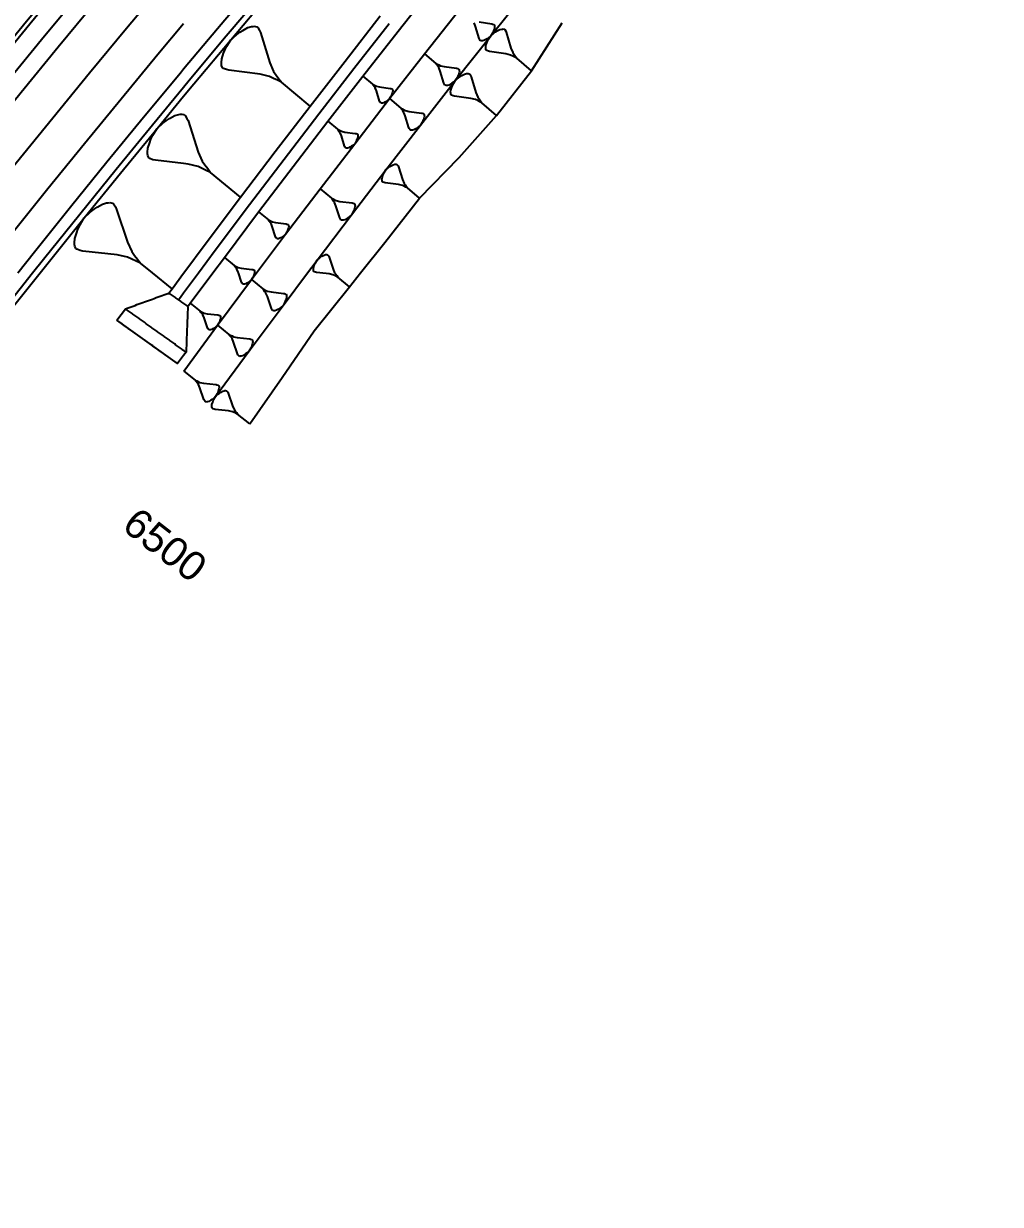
# Model space of a CAD drawing. Extents: x 386614 to 387594, y 803230 to 804419.
# Drawn here: x 387386.3 to 387470.1, y 804120 to 804221.4 of the extents above; entities that cross this region are included whole.
import ezdxf
from ezdxf.enums import TextEntityAlignment as Align

# ---------------------------------------------------------------- set-up
doc = ezdxf.new("R2010")
doc.units = 0
doc.layers.get('0').update_dxf_attribs({"linetype": 'CONTINUOUS'})
doc.styles.add('ARIAL', font='ARIAL.FON')

msp = doc.modelspace()

# ---------------------------------------------------------------- linework, layer by layer
at = {"color": 7}
for p, q in [((387425.0464, 804221.1469), (387424.9223, 804221.4448)), ((387425.3766, 804221.5293), (387426.4366, 804221.3767)), ((387426.4366, 804221.3767), (387426.5148, 804221.3569)), ((387426.5148, 804221.3569), (387426.6204, 804221.3134)), ((387426.6204, 804221.3134), (387426.6477, 804221.2898)), ((387426.6477, 804221.2898), (387426.6787, 804221.2154)), ((387404.0428, 804220.0068), (387404.5249, 804220.439)), ((387404.5249, 804220.439), (387404.8305, 804220.6608)), ((387404.8305, 804220.6608), (387405.0772, 804220.8124)), ((387405.0772, 804220.8124), (387405.5117, 804221.0455)), ((387405.5117, 804221.0455), (387405.8286, 804221.1383)), ((387405.8286, 804221.1383), (387405.9576, 804221.1496)), ((387405.9576, 804221.1496), (387406.0866, 804221.1609)), ((387406.0866, 804221.1609), (387406.2858, 804221.1133)), ((387406.2858, 804221.1133), (387406.3559, 804221.0545)), ((387406.3559, 804221.0545), (387406.5075, 804220.8078)), ((387406.5075, 804220.8078), (387406.589, 804220.6199)), ((387406.589, 804220.6199), (387407.4013, 804218.0262)), ((387425.3519, 804220.1204), (387425.0464, 804221.1469)), ((387426.3585, 804220.3477), (387426.1662, 804220.1801)), ((387426.177, 804220.0646), (387426.3585, 804220.3477)), ((387426.3585, 804220.3477), (387426.6121, 804220.5686)), ((387426.4963, 804220.5624), (387426.3585, 804220.3477)), ((387426.5633, 804220.6953), (387426.4963, 804220.5624)), ((387426.6067, 804220.8008), (387426.5633, 804220.6953)), ((387426.67, 804220.9845), (387426.6067, 804220.8008)), ((387426.6121, 804220.5686), (387426.7725, 804220.6815)), ((387426.6862, 804221.1136), (387426.67, 804220.9845)), ((387426.6787, 804221.2154), (387426.6824, 804221.1645)), ((387426.6824, 804221.1645), (387426.6862, 804221.1136)), ((387426.7725, 804220.6815), (387426.9017, 804220.7584)), ((387426.9017, 804220.7584), (387427.1291, 804220.8762)), ((387427.1291, 804220.8762), (387427.2944, 804220.9221)), ((387427.2944, 804220.9221), (387427.3615, 804220.927)), ((387427.3615, 804220.927), (387427.4285, 804220.9319)), ((387427.4285, 804220.9319), (387427.5316, 804220.9057)), ((387427.5316, 804220.9057), (387427.5676, 804220.8747)), ((387427.5676, 804220.8747), (387427.6445, 804220.7454)), ((387427.6445, 804220.7454), (387427.6854, 804220.6472)), ((387427.6854, 804220.6472), (387428.0881, 804219.2942)), ((387403.5358, 804219.1174), (387403.701, 804219.4568)), ((387403.701, 804219.4568), (387404.0428, 804220.0068)), ((387425.3829, 804220.046), (387425.3519, 804220.1204)), ((387425.4413, 804219.9479), (387425.3829, 804220.046)), ((387425.4686, 804219.9243), (387425.4413, 804219.9479)), ((387425.5468, 804219.9045), (387425.4686, 804219.9243)), ((387425.5977, 804219.9082), (387425.5468, 804219.9045)), ((387425.6486, 804219.9119), (387425.5977, 804219.9082)), ((387425.7739, 804219.9467), (387425.6486, 804219.9119)), ((387425.9465, 804220.0361), (387425.7739, 804219.9467)), ((387425.9267, 804219.3381), (387425.9479, 804219.5083)), ((387425.9316, 804219.271), (387425.9267, 804219.3381)), ((387425.9365, 804219.204), (387425.9316, 804219.271)), ((387426.0445, 804220.0944), (387425.9465, 804220.0361)), ((387425.9479, 804219.5083), (387426.0314, 804219.7504)), ((387426.0314, 804219.7504), (387426.0886, 804219.8895)), ((387426.1662, 804220.1801), (387426.0445, 804220.0944)), ((387426.0886, 804219.8895), (387426.177, 804220.0646)), ((387428.0881, 804219.2942), (387428.2517, 804218.9015)), ((387403.2392, 804218.0514), (387403.2755, 804218.3796)), ((387403.2755, 804218.3796), (387403.4294, 804218.848)), ((387403.4294, 804218.848), (387403.5358, 804219.1174)), ((387420.6802, 804218.7987), (387421.64, 804217.9779)), ((387425.9774, 804219.1058), (387425.9365, 804219.204)), ((387426.0134, 804219.0747), (387425.9774, 804219.1058)), ((387426.1525, 804219.0175), (387426.0134, 804219.0747)), ((387426.2556, 804218.9913), (387426.1525, 804219.0175)), ((387427.6529, 804218.7902), (387426.2556, 804218.9913)), ((387428.0652, 804218.6855), (387427.6529, 804218.7902)), ((387428.2403, 804218.5972), (387428.0652, 804218.6855)), ((387428.4154, 804218.5088), (387428.2403, 804218.5972)), ((387428.2517, 804218.9015), (387428.3646, 804218.7412)), ((387428.3646, 804218.7412), (387428.4776, 804218.5808)), ((387428.5905, 804218.4205), (387428.4154, 804218.5088)), ((387428.4776, 804218.5808), (387428.5905, 804218.4205)), ((387429.8504, 804217.3326), (387428.5905, 804218.4205)), ((387403.2505, 804217.9224), (387403.2392, 804218.0514)), ((387403.2619, 804217.7934), (387403.2505, 804217.9224)), ((387403.3433, 804217.6055), (387403.2619, 804217.7934)), ((387403.4135, 804217.5467), (387403.3433, 804217.6055)), ((387403.6828, 804217.4403), (387403.4135, 804217.5467)), ((387403.8819, 804217.3928), (387403.6828, 804217.4403)), ((387406.5774, 804217.044), (387403.8819, 804217.3928)), ((387407.4013, 804218.0262), (387407.7272, 804217.2748)), ((387407.7272, 804217.2748), (387407.9489, 804216.9693)), ((387421.64, 804217.9779), (387421.7732, 804217.9115)), ((387421.7263, 804217.8567), (387421.64, 804217.9779)), ((387421.8125, 804217.7355), (387421.7263, 804217.8567)), ((387421.7732, 804217.9115), (387421.9063, 804217.8452)), ((387421.8987, 804217.6142), (387421.8125, 804217.7355)), ((387422.0243, 804217.3169), (387421.8987, 804217.6142)), ((387421.9063, 804217.8452), (387422.0394, 804217.7788)), ((387422.3346, 804216.2919), (387422.0243, 804217.3169)), ((387422.0394, 804217.7788), (387422.3526, 804217.7009)), ((387422.3526, 804217.7009), (387423.4134, 804217.5533)), ((387423.4134, 804217.5533), (387423.4917, 804217.5339)), ((387423.4917, 804217.5339), (387423.5974, 804217.4909)), ((387423.5974, 804217.4909), (387423.6248, 804217.4675)), ((387423.6248, 804217.4675), (387423.6562, 804217.3931)), ((387423.6642, 804217.2914), (387423.6487, 804217.1622)), ((387423.6562, 804217.3931), (387423.6602, 804217.3423)), ((387423.6602, 804217.3423), (387423.6642, 804217.2914)), ((387407.3741, 804216.8539), (387406.5774, 804217.044)), ((387407.7135, 804216.6886), (387407.3741, 804216.8539)), ((387408.053, 804216.5234), (387407.7135, 804216.6886)), ((387407.9489, 804216.9693), (387408.1707, 804216.6637)), ((387408.3925, 804216.3582), (387408.053, 804216.5234)), ((387408.1707, 804216.6637), (387408.3925, 804216.3582)), ((387410.8479, 804214.2984), (387408.3925, 804216.3582)), ((387422.366, 804216.2176), (387422.3346, 804216.2919)), ((387422.4249, 804216.1198), (387422.366, 804216.2176)), ((387422.9296, 804216.2104), (387422.7575, 804216.1202)), ((387423.0274, 804216.2692), (387422.9296, 804216.2104)), ((387423.1486, 804216.3554), (387423.0274, 804216.2692)), ((387423.0717, 804216.0632), (387423.1595, 804216.2392)), ((387423.3402, 804216.5239), (387423.1486, 804216.3554)), ((387423.1595, 804216.2392), (387423.3402, 804216.5239)), ((387423.3402, 804216.5239), (387423.5934, 804216.7467)), ((387423.4769, 804216.7394), (387423.3402, 804216.5239)), ((387423.5433, 804216.8725), (387423.4769, 804216.7394)), ((387423.5862, 804216.9782), (387423.5433, 804216.8725)), ((387423.6487, 804217.1622), (387423.5862, 804216.9782)), ((387423.5934, 804216.7467), (387423.7537, 804216.8607)), ((387423.7537, 804216.8607), (387423.8829, 804216.9384)), ((387423.8829, 804216.9384), (387424.1104, 804217.0577)), ((387424.1104, 804217.0577), (387424.2759, 804217.1044)), ((387424.2759, 804217.1044), (387424.3431, 804217.1097)), ((387424.3431, 804217.1097), (387424.4104, 804217.1149)), ((387424.4104, 804217.1149), (387424.5139, 804217.0892)), ((387424.5139, 804217.0892), (387424.5501, 804217.0582)), ((387424.5501, 804217.0582), (387424.6279, 804216.9289)), ((387424.6279, 804216.9289), (387424.6694, 804216.8307)), ((387424.6694, 804216.8307), (387425.0796, 804215.4757)), ((387422.4523, 804216.0964), (387422.4249, 804216.1198)), ((387422.5306, 804216.0769), (387422.4523, 804216.0964)), ((387422.5814, 804216.0808), (387422.5306, 804216.0769)), ((387422.6323, 804216.0848), (387422.5814, 804216.0808)), ((387422.7575, 804216.1202), (387422.6323, 804216.0848)), ((387422.912, 804215.5095), (387422.9325, 804215.6802)), ((387422.9172, 804215.4423), (387422.912, 804215.5095)), ((387422.9225, 804215.375), (387422.9172, 804215.4423)), ((387422.964, 804215.2768), (387422.9225, 804215.375)), ((387422.9325, 804215.6802), (387423.015, 804215.9235)), ((387423.0002, 804215.2458), (387422.964, 804215.2768)), ((387423.14, 804215.189), (387423.0002, 804215.2458)), ((387423.015, 804215.9235), (387423.0717, 804216.0632)), ((387423.2434, 804215.1633), (387423.14, 804215.189)), ((387425.0796, 804215.4757), (387425.2456, 804215.0828)), ((387417.67, 804214.9487), (387418.6336, 804214.1325)), ((387424.6456, 804214.9683), (387423.2434, 804215.1633)), ((387425.0596, 804214.8653), (387424.6456, 804214.9683)), ((387425.2356, 804214.7775), (387425.0596, 804214.8653)), ((387425.4116, 804214.6898), (387425.2356, 804214.7775)), ((387425.2456, 804215.0828), (387425.3596, 804214.9225)), ((387425.3596, 804214.9225), (387425.4736, 804214.7623)), ((387425.5876, 804214.602), (387425.4116, 804214.6898)), ((387425.4736, 804214.7623), (387425.5876, 804214.602)), ((387426.8562, 804213.5171), (387425.5876, 804214.602)), ((387398.5368, 804213.0871), (387398.7932, 804213.2481)), ((387398.7932, 804213.2481), (387399.2453, 804213.4961)), ((387399.2453, 804213.4961), (387399.5757, 804213.5963)), ((387399.5757, 804213.5963), (387399.7104, 804213.6094)), ((387399.7104, 804213.6094), (387399.8452, 804213.6225)), ((387399.8452, 804213.6225), (387400, 804213.5871)), ((387400, 804213.5871), (387400.0539, 804213.5748)), ((387400.0539, 804213.5748), (387400.1279, 804213.514)), ((387400.1279, 804213.514), (387400.2889, 804213.2575)), ((387400.2889, 804213.2575), (387400.3759, 804213.0619)), ((387418.6336, 804214.1325), (387418.7671, 804214.0667)), ((387418.7205, 804214.0117), (387418.6336, 804214.1325)), ((387418.8073, 804213.8908), (387418.7205, 804214.0117)), ((387418.7671, 804214.0667), (387418.9005, 804214.001)), ((387418.8941, 804213.77), (387418.8073, 804213.8908)), ((387419.0211, 804213.4733), (387418.8941, 804213.77)), ((387418.9005, 804214.001), (387419.034, 804213.9352)), ((387419.3363, 804212.4498), (387419.0211, 804213.4733)), ((387419.034, 804213.9352), (387419.3476, 804213.8588)), ((387419.3476, 804213.8588), (387420.409, 804213.7163)), ((387420.409, 804213.7163), (387420.4874, 804213.6972)), ((387420.4874, 804213.6972), (387420.5933, 804213.6548)), ((387420.5846, 804213.1421), (387420.5422, 804213.0361)), ((387420.6461, 804213.3264), (387420.5846, 804213.1421)), ((387420.5933, 804213.6548), (387420.6209, 804213.6315)), ((387420.6209, 804213.6315), (387420.6526, 804213.5573)), ((387420.661, 804213.4556), (387420.6461, 804213.3264)), ((387420.6526, 804213.5573), (387420.6568, 804213.5065)), ((387420.6568, 804213.5065), (387420.661, 804213.4556)), ((387397.3678, 804211.817), (387397.7197, 804212.3954)), ((387397.7197, 804212.3954), (387398.2195, 804212.8522)), ((387398.2195, 804212.8522), (387398.5368, 804213.0871)), ((387400.3759, 804213.0619), (387401.2511, 804210.3579)), ((387419.368, 804212.3756), (387419.3363, 804212.4498)), ((387419.4273, 804212.2781), (387419.368, 804212.3756)), ((387419.4548, 804212.2548), (387419.4273, 804212.2781)), ((387419.5332, 804212.2357), (387419.4548, 804212.2548)), ((387419.5841, 804212.2399), (387419.5332, 804212.2357)), ((387419.6349, 804212.2441), (387419.5841, 804212.2399)), ((387419.76, 804212.2801), (387419.6349, 804212.2441)), ((387419.9316, 804212.3711), (387419.76, 804212.2801)), ((387420.0291, 804212.4304), (387419.9316, 804212.3711)), ((387420.15, 804212.5172), (387420.0291, 804212.4304)), ((387420.3407, 804212.6866), (387420.15, 804212.5172)), ((387420.4764, 804212.9027), (387420.3407, 804212.6866)), ((387420.5422, 804213.0361), (387420.4764, 804212.9027)), ((387396.9335, 804210.6863), (387397.0898, 804211.1777)), ((387397.0898, 804211.1777), (387397.1984, 804211.4604)), ((387397.1984, 804211.4604), (387397.3678, 804211.817)), ((387396.8989, 804210.3428), (387396.9335, 804210.6863)), ((387396.912, 804210.208), (387396.8989, 804210.3428)), ((387396.9251, 804210.0733), (387396.912, 804210.208)), ((387401.2511, 804210.3579), (387401.5993, 804209.5755)), ((387397.0122, 804209.8776), (387396.9251, 804210.0733)), ((387397.0861, 804209.8168), (387397.0122, 804209.8776)), ((387397.3688, 804209.7082), (387397.0861, 804209.8168)), ((387397.5775, 804209.6605), (387397.3688, 804209.7082)), ((387400, 804209.3705), (387397.5775, 804209.6605)), ((387400.3994, 804209.3227), (387400, 804209.3705)), ((387401.2343, 804209.1318), (387400.3994, 804209.3227)), ((387401.5909, 804208.9624), (387401.2343, 804209.1318)), ((387401.5993, 804209.5755), (387401.8343, 804209.2582)), ((387401.8343, 804209.2582), (387402.0692, 804208.9409)), ((387417.5643, 804209.0188), (387417.6937, 804209.1127)), ((387417.6937, 804209.1127), (387417.7982, 804209.1769)), ((387417.7982, 804209.1769), (387417.9822, 804209.2756)), ((387417.9822, 804209.2756), (387418.1164, 804209.3149)), ((387418.1164, 804209.3149), (387418.171, 804209.3197)), ((387418.171, 804209.3197), (387418.2256, 804209.3245)), ((387418.2256, 804209.3245), (387418.31, 804209.3044)), ((387418.31, 804209.3044), (387418.3397, 804209.2794)), ((387418.3397, 804209.2794), (387418.4039, 804209.175)), ((387418.4039, 804209.175), (387418.4384, 804209.0954)), ((387418.4384, 804209.0954), (387418.7823, 804207.9971)), ((387401.9475, 804208.793), (387401.5909, 804208.9624)), ((387402.3042, 804208.6236), (387401.9475, 804208.793)), ((387402.0692, 804208.9409), (387402.3042, 804208.6236)), ((387404.8922, 804206.4944), (387402.3042, 804208.6236)), ((387417.0199, 804208.0078), (387417.0353, 804208.1467)), ((387417.0353, 804208.1467), (387417.1004, 804208.3451)), ((387417.1004, 804208.3451), (387417.1455, 804208.4592)), ((387417.1455, 804208.4592), (387417.2155, 804208.6029)), ((387417.2155, 804208.6029), (387417.3602, 804208.8358)), ((387417.3602, 804208.8358), (387417.5643, 804209.0188)), ((387411.7064, 804207.2081), (387412.6779, 804206.4011)), ((387417.0247, 804207.9532), (387417.0199, 804208.0078)), ((387417.0295, 804207.8985), (387417.0247, 804207.9532)), ((387417.064, 804207.819), (387417.0295, 804207.8985)), ((387417.0937, 804207.7941), (387417.064, 804207.819)), ((387417.2077, 804207.749), (387417.0937, 804207.7941)), ((387417.2921, 804207.7289), (387417.2077, 804207.749)), ((387418.4335, 804207.5812), (387417.2921, 804207.7289)), ((387418.7708, 804207.5007), (387418.4335, 804207.5812)), ((387418.9146, 804207.4307), (387418.7708, 804207.5007)), ((387418.7823, 804207.9971), (387418.9203, 804207.6789)), ((387419.0583, 804207.3607), (387418.9146, 804207.4307)), ((387418.9203, 804207.6789), (387419.0142, 804207.5495)), ((387419.0142, 804207.5495), (387419.1081, 804207.4202)), ((387419.2021, 804207.2908), (387419.0583, 804207.3607)), ((387419.1081, 804207.4202), (387419.2021, 804207.2908)), ((387420.2418, 804206.4186), (387419.2021, 804207.2908)), ((387412.6779, 804206.4011), (387412.8119, 804206.3366)), ((387412.7658, 804206.2811), (387412.6779, 804206.4011)), ((387412.8538, 804206.1611), (387412.7658, 804206.2811)), ((387412.8119, 804206.3366), (387412.946, 804206.2721)), ((387412.9417, 804206.0411), (387412.8538, 804206.1611)), ((387412.946, 804206.2721), (387413.0801, 804206.2077)), ((387413.0801, 804206.2077), (387413.3943, 804206.1342)), ((387413.3943, 804206.1342), (387414.4571, 804206.0019)), ((387391.4693, 804204.7242), (387391.9864, 804205.2058)), ((387391.9864, 804205.2058), (387392.3152, 804205.4542)), ((387392.3152, 804205.4542), (387392.5812, 804205.6247)), ((387392.5812, 804205.6247), (387393.0505, 804205.8881)), ((387393.0505, 804205.8881), (387393.3943, 804205.9959)), ((387393.3943, 804205.9959), (387393.5349, 804206.0109)), ((387393.5349, 804206.0109), (387393.6754, 804206.0259)), ((387393.6754, 804206.0259), (387393.8937, 804205.9782)), ((387393.8937, 804205.9782), (387393.9715, 804205.9155)), ((387393.9715, 804205.9155), (387394.142, 804205.6494)), ((387394.142, 804205.6494), (387394.2348, 804205.4461)), ((387394.2348, 804205.4461), (387395.1751, 804202.6329)), ((387413.0715, 804205.7457), (387412.9417, 804206.0411)), ((387413.3965, 804204.7252), (387413.0715, 804205.7457)), ((387414.5323, 804205.1889), (387414.3986, 804204.9715)), ((387414.4571, 804206.0019), (387414.5357, 804205.9835)), ((387414.5968, 804205.323), (387414.5323, 804205.1889)), ((387414.5357, 804205.9835), (387414.642, 804205.9421)), ((387414.6382, 804205.4293), (387414.5968, 804205.323)), ((387414.6979, 804205.6142), (387414.6382, 804205.4293)), ((387414.642, 804205.9421), (387414.6698, 804205.919)), ((387414.6698, 804205.919), (387414.7022, 804205.8452)), ((387414.7116, 804205.7435), (387414.6979, 804205.6142)), ((387414.7022, 804205.8452), (387414.7069, 804205.7944)), ((387414.7069, 804205.7944), (387414.7116, 804205.7435)), ((387390.9346, 804203.7431), (387391.1078, 804204.117)), ((387391.1078, 804204.117), (387391.4693, 804204.7242)), ((387413.4289, 804204.6513), (387413.3965, 804204.7252)), ((387413.4892, 804204.5544), (387413.4289, 804204.6513)), ((387413.5169, 804204.5313), (387413.4892, 804204.5544)), ((387413.5955, 804204.513), (387413.5169, 804204.5313)), ((387413.6463, 804204.5176), (387413.5955, 804204.513)), ((387413.6971, 804204.5223), (387413.6463, 804204.5176)), ((387413.8218, 804204.5595), (387413.6971, 804204.5223)), ((387413.9926, 804204.6522), (387413.8218, 804204.5595)), ((387414.0895, 804204.7124), (387413.9926, 804204.6522)), ((387414.2095, 804204.8003), (387414.0895, 804204.7124)), ((387414.3986, 804204.9715), (387414.2095, 804204.8003)), ((387390.6659, 804202.9327), (387390.8241, 804203.4471)), ((387390.8241, 804203.4471), (387390.9346, 804203.7431)), ((387390.6331, 804202.5739), (387390.6659, 804202.9327)), ((387390.6482, 804202.4333), (387390.6331, 804202.5739)), ((387390.6632, 804202.2928), (387390.6482, 804202.4333)), ((387390.756, 804202.0895), (387390.6632, 804202.2928)), ((387390.8337, 804202.0268), (387390.756, 804202.0895)), ((387391.1298, 804201.9163), (387390.8337, 804202.0268)), ((387395.1751, 804202.6329), (387395.5463, 804201.8197)), ((387391.3481, 804201.8685), (387391.1298, 804201.9163)), ((387394.2966, 804201.544), (387391.3481, 804201.8685)), ((387395.1698, 804201.3531), (387394.2966, 804201.544)), ((387395.5436, 804201.1799), (387395.1698, 804201.3531)), ((387395.9175, 804201.0066), (387395.5436, 804201.1799)), ((387395.5463, 804201.8197), (387395.7946, 804201.491)), ((387395.7946, 804201.491), (387396.043, 804201.1622)), ((387396.2913, 804200.8334), (387395.9175, 804201.0066)), ((387396.043, 804201.1622), (387396.2913, 804200.8334)), ((387411.3198, 804200.8699), (387411.4561, 804201.094)), ((387411.4561, 804201.094), (387411.6497, 804201.2709)), ((387411.6497, 804201.2709), (387411.7726, 804201.3619)), ((387411.7726, 804201.3619), (387411.8719, 804201.4243)), ((387411.8719, 804201.4243), (387412.047, 804201.5203)), ((387412.047, 804201.5203), (387412.175, 804201.5591)), ((387412.175, 804201.5591), (387412.2272, 804201.5642)), ((387412.2272, 804201.5642), (387412.2794, 804201.5693)), ((387412.2794, 804201.5693), (387412.3603, 804201.5508)), ((387412.3603, 804201.5508), (387412.3889, 804201.5272)), ((387412.3889, 804201.5272), (387412.4513, 804201.4279)), ((387412.4513, 804201.4279), (387412.485, 804201.3521)), ((387412.485, 804201.3521), (387412.824, 804200.3048)), ((387397.3241, 804200), (387396.2913, 804200.8334)), ((387399.0134, 804198.637), (387397.3241, 804200)), ((387400, 804198.2889), (387401.2738, 804200)), ((387400, 804199.9622), (387400.0281, 804200)), ((387411.1382, 804200.299), (387411.1516, 804200.432)), ((387411.1433, 804200.2468), (387411.1382, 804200.299)), ((387411.1484, 804200.1946), (387411.1433, 804200.2468)), ((387411.1821, 804200.1188), (387411.1484, 804200.1946)), ((387411.1516, 804200.432), (387411.2122, 804200.6223)), ((387411.2107, 804200.0952), (387411.1821, 804200.1188)), ((387411.3202, 804200.0532), (387411.2107, 804200.0952)), ((387411.2122, 804200.6223), (387411.2542, 804200.7318)), ((387411.2542, 804200.7318), (387411.3198, 804200.8699)), ((387411.4011, 804200.0347), (387411.3202, 804200.0532)), ((387411.6908, 804200), (387411.4011, 804200.0347)), ((387412.4941, 804199.9038), (387411.6908, 804200)), ((387412.824, 804200.3048), (387412.9588, 804200.0017)), ((387412.9588, 804200.0017), (387412.9601, 804200)), ((387412.9601, 804200), (387413.0498, 804199.8788)), ((387405.8194, 804199.414), (387406.7984, 804198.6163)), ((387412.8175, 804199.8299), (387412.4941, 804199.9038)), ((387412.9556, 804199.7643), (387412.8175, 804199.8299)), ((387413.0937, 804199.6987), (387412.9556, 804199.7643)), ((387413.0498, 804199.8788), (387413.1408, 804199.756)), ((387413.2318, 804199.6331), (387413.0937, 804199.6987)), ((387413.1408, 804199.756), (387413.2318, 804199.6331)), ((387414.2343, 804198.8083), (387413.2318, 804199.6331)), ((387406.7984, 804198.6163), (387406.9331, 804198.5531)), ((387406.8875, 804198.4972), (387406.7984, 804198.6163)), ((387406.9766, 804198.378), (387406.8875, 804198.4972)), ((387406.9331, 804198.5531), (387407.0678, 804198.4899)), ((387407.0657, 804198.2589), (387406.9766, 804198.378)), ((387407.1983, 804197.9647), (387407.0657, 804198.2589)), ((387407.0678, 804198.4899), (387407.2025, 804198.4267)), ((387407.533, 804196.9473), (387407.1983, 804197.9647)), ((387407.2025, 804198.4267), (387407.5174, 804198.3563)), ((387407.5174, 804198.3563), (387408.5814, 804198.2341)), ((387408.5814, 804198.2341), (387408.6601, 804198.2164)), ((387408.6601, 804198.2164), (387408.7669, 804198.176)), ((387408.7669, 804198.176), (387408.7948, 804198.1532)), ((387408.7948, 804198.1532), (387408.828, 804198.0797)), ((387408.8383, 804197.9782), (387408.8259, 804197.8487)), ((387408.828, 804198.0797), (387408.8332, 804198.0289)), ((387408.8332, 804198.0289), (387408.8383, 804197.9782)), ((387407.5661, 804196.8737), (387407.533, 804196.9473)), ((387408.2261, 804196.9411), (387408.1297, 804196.88)), ((387408.3452, 804197.0302), (387408.2261, 804196.9411)), ((387408.5327, 804197.2032), (387408.3452, 804197.0302)), ((387408.6643, 804197.4218), (387408.5327, 804197.2032)), ((387408.7275, 804197.5565), (387408.6643, 804197.4218)), ((387408.7679, 804197.6632), (387408.7275, 804197.5565)), ((387408.8259, 804197.8487), (387408.7679, 804197.6632)), ((387407.6273, 804196.7774), (387407.5661, 804196.8737)), ((387407.6552, 804196.7546), (387407.6273, 804196.7774)), ((387407.734, 804196.737), (387407.6552, 804196.7546)), ((387407.7847, 804196.7422), (387407.734, 804196.737)), ((387407.8355, 804196.7474), (387407.7847, 804196.7422)), ((387407.9598, 804196.7857), (387407.8355, 804196.7474)), ((387408.1297, 804196.88), (387407.9598, 804196.7857)), ((387402.9046, 804195.4972), (387403.8875, 804194.7041)), ((387403.8875, 804194.7041), (387404.0225, 804194.6416)), ((387403.9772, 804194.5854), (387403.8875, 804194.7041)), ((387404.0668, 804194.4667), (387403.9772, 804194.5854)), ((387404.0225, 804194.6416), (387404.1575, 804194.579)), ((387404.1565, 804194.348), (387404.0668, 804194.4667)), ((387404.2905, 804194.0544), (387404.1565, 804194.348)), ((387404.1575, 804194.579), (387404.2924, 804194.5165)), ((387404.63, 804193.0386), (387404.2905, 804194.0544)), ((387404.2924, 804194.5165), (387404.6077, 804194.4475)), ((387404.6077, 804194.4475), (387405.6723, 804194.3304)), ((387405.6723, 804194.3304), (387405.7511, 804194.3131)), ((387405.7511, 804194.3131), (387405.858, 804194.2732)), ((387405.858, 804194.2732), (387405.8861, 804194.2506)), ((387405.9186, 804193.9462), (387405.8615, 804193.7604)), ((387405.8861, 804194.2506), (387405.9196, 804194.1772)), ((387405.9304, 804194.0757), (387405.9186, 804193.9462)), ((387405.9196, 804194.1772), (387405.925, 804194.1264)), ((387405.925, 804194.1264), (387405.9304, 804194.0757)), ((387404.6635, 804192.9652), (387404.63, 804193.0386)), ((387404.7251, 804192.8692), (387404.6635, 804192.9652)), ((387405.0576, 804192.8791), (387404.9335, 804192.8401)), ((387405.2271, 804192.9742), (387405.0576, 804192.8791)), ((387405.3231, 804193.0357), (387405.2271, 804192.9742)), ((387405.4418, 804193.1254), (387405.3231, 804193.0357)), ((387405.6285, 804193.2993), (387405.4418, 804193.1254)), ((387405.759, 804193.5185), (387405.6285, 804193.2993)), ((387405.8216, 804193.6535), (387405.759, 804193.5185)), ((387405.8615, 804193.7604), (387405.8216, 804193.6535)), ((387404.7532, 804192.8465), (387404.7251, 804192.8692)), ((387404.832, 804192.8293), (387404.7532, 804192.8465)), ((387404.8827, 804192.8347), (387404.832, 804192.8293)), ((387404.9335, 804192.8401), (387404.8827, 804192.8347)), ((387400.0092, 804191.5672), (387400.9958, 804190.7789)), ((387400.9958, 804190.7789), (387401.1311, 804190.717)), ((387401.0861, 804190.6606), (387400.9958, 804190.7789)), ((387401.1763, 804190.5423), (387401.0861, 804190.6606)), ((387401.1311, 804190.717), (387401.2664, 804190.6551)), ((387401.2665, 804190.424), (387401.1763, 804190.5423)), ((387401.2664, 804190.6551), (387401.4017, 804190.5932)), ((387401.4019, 804190.1311), (387401.2665, 804190.424)), ((387401.4017, 804190.5932), (387401.7173, 804190.5257)), ((387401.7463, 804189.117), (387401.4019, 804190.1311)), ((387401.7173, 804190.5257), (387402.7824, 804190.4136)), ((387402.7824, 804190.4136), (387402.8613, 804190.3968)), ((387402.8613, 804190.3968), (387402.9684, 804190.3574)), ((387402.9743, 804189.8446), (387402.9349, 804189.7375)), ((387402.9684, 804190.3574), (387402.9966, 804190.3349)), ((387403.0305, 804190.0306), (387402.9743, 804189.8446)), ((387402.9966, 804190.3349), (387403.0304, 804190.2616)), ((387403.0304, 804190.2616), (387403.0361, 804190.2109)), ((387403.0417, 804190.1602), (387403.0305, 804190.0306)), ((387403.0361, 804190.2109), (387403.0417, 804190.1602)), ((387403.1745, 804189.7349), (387403.3566, 804189.8382)), ((387403.3566, 804189.8382), (387403.4902, 804189.8808)), ((387403.4902, 804189.8808), (387403.5449, 804189.8869)), ((387403.5449, 804189.8869), (387403.5995, 804189.893)), ((387403.5995, 804189.893), (387403.6846, 804189.8748)), ((387403.6846, 804189.8748), (387403.7149, 804189.8506)), ((387403.7149, 804189.8506), (387403.7818, 804189.7474)), ((387401.7801, 804189.0437), (387401.7463, 804189.117)), ((387401.8422, 804188.948), (387401.7801, 804189.0437)), ((387401.8703, 804188.9254), (387401.8422, 804188.948)), ((387401.9492, 804188.9086), (387401.8703, 804188.9254)), ((387402, 804188.9142), (387401.9492, 804188.9086)), ((387402.0507, 804188.9199), (387402, 804188.9142)), ((387402.1746, 804188.9594), (387402.0507, 804188.9199)), ((387402.3436, 804189.0553), (387402.1746, 804188.9594)), ((387402.4394, 804189.1174), (387402.3436, 804189.0553)), ((387402.4342, 804188.6838), (387402.4948, 804188.8843)), ((387402.5577, 804189.2076), (387402.4394, 804189.1174)), ((387402.4948, 804188.8843), (387402.5373, 804188.9997)), ((387402.5373, 804188.9997), (387402.604, 804189.1455)), ((387402.7435, 804189.3824), (387402.5577, 804189.2076)), ((387402.604, 804189.1455), (387402.7435, 804189.3824)), ((387402.873, 804189.6022), (387402.7435, 804189.3824)), ((387402.7435, 804189.3824), (387402.9438, 804189.5708)), ((387402.9349, 804189.7375), (387402.873, 804189.6022)), ((387402.9438, 804189.5708), (387403.0713, 804189.668)), ((387403.0713, 804189.668), (387403.1745, 804189.7349)), ((387403.7818, 804189.7474), (387403.8183, 804189.6684)), ((387403.8183, 804189.6684), (387404.1894, 804188.5755)), ((387402.4221, 804188.5441), (387402.4342, 804188.6838)), ((387402.4282, 804188.4895), (387402.4221, 804188.5441)), ((387402.4343, 804188.4348), (387402.4282, 804188.4895)), ((387402.4708, 804188.3559), (387402.4343, 804188.4348)), ((387402.5012, 804188.3316), (387402.4708, 804188.3559)), ((387402.6166, 804188.2892), (387402.5012, 804188.3316)), ((387402.7017, 804188.271), (387402.6166, 804188.2892)), ((387403.8495, 804188.1502), (387402.7017, 804188.271)), ((387404.1897, 804188.0775), (387403.8495, 804188.1502)), ((387404.1894, 804188.5755), (387404.3353, 804188.2598)), ((387404.3355, 804188.0108), (387404.1897, 804188.0775)), ((387404.3353, 804188.2598), (387404.4325, 804188.1323)), ((387404.4812, 804187.9441), (387404.3355, 804188.0108)), ((387404.4325, 804188.1323), (387404.5298, 804188.0048)), ((387404.627, 804187.8774), (387404.4812, 804187.9441)), ((387404.5298, 804188.0048), (387404.627, 804187.8774)), ((387405.6903, 804187.0277), (387404.627, 804187.8774))]:
    msp.add_line(p, q, dxfattribs=at)
at = {"color": 1}
for p, q in [((387415.3807, 804216.8876), (387416.2067, 804216.188)), ((387416.2067, 804216.188), (387416.3211, 804216.1316)), ((387416.2811, 804216.0844), (387416.2067, 804216.188)), ((387416.3556, 804215.9809), (387416.2811, 804216.0844)), ((387416.3211, 804216.1316), (387416.4355, 804216.0753)), ((387416.43, 804215.8773), (387416.3556, 804215.9809)), ((387416.5388, 804215.623), (387416.43, 804215.8773)), ((387416.4355, 804216.0753), (387416.5499, 804216.0189)), ((387416.809, 804214.7457), (387416.5388, 804215.623)), ((387416.5499, 804216.0189), (387416.8187, 804215.9534)), ((387416.8187, 804215.9534), (387417.7285, 804215.8313)), ((387417.7285, 804215.8313), (387417.7957, 804215.8149)), ((387417.8426, 804215.2483), (387417.7863, 804215.1339)), ((387417.7957, 804215.8149), (387417.8865, 804215.7786)), ((387417.879, 804215.3391), (387417.8426, 804215.2483)), ((387417.9317, 804215.497), (387417.879, 804215.3391)), ((387417.8865, 804215.7786), (387417.9101, 804215.7586)), ((387417.9101, 804215.7586), (387417.9373, 804215.695)), ((387417.9445, 804215.6078), (387417.9317, 804215.497)), ((387417.9373, 804215.695), (387417.9409, 804215.6514)), ((387417.9409, 804215.6514), (387417.9445, 804215.6078)), ((387416.8362, 804214.6821), (387416.809, 804214.7457)), ((387416.887, 804214.5985), (387416.8362, 804214.6821)), ((387416.9106, 804214.5786), (387416.887, 804214.5985)), ((387416.9778, 804214.5622), (387416.9106, 804214.5786)), ((387417.0214, 804214.5658), (387416.9778, 804214.5622)), ((387417.065, 804214.5694), (387417.0214, 804214.5658)), ((387417.1722, 804214.6002), (387417.065, 804214.5694)), ((387417.3193, 804214.6783), (387417.1722, 804214.6002)), ((387417.4029, 804214.7291), (387417.3193, 804214.6783)), ((387417.5064, 804214.8035), (387417.4029, 804214.7291)), ((387417.67, 804214.9487), (387417.5064, 804214.8035)), ((387417.7863, 804215.1339), (387417.67, 804214.9487)), ((387412.3802, 804213.0131), (387413.2096, 804212.3174)), ((387413.2096, 804212.3174), (387413.3242, 804212.2616)), ((387413.2845, 804212.2142), (387413.2096, 804212.3174)), ((387413.3594, 804212.111), (387413.2845, 804212.2142)), ((387413.3242, 804212.2616), (387413.4389, 804212.2058)), ((387413.4389, 804212.2058), (387413.5535, 804212.15)), ((387413.5535, 804212.15), (387413.8226, 804212.0858)), ((387413.4343, 804212.0078), (387413.3594, 804212.111)), ((387413.5443, 804211.7541), (387413.4343, 804212.0078)), ((387413.8187, 804210.878), (387413.5443, 804211.7541)), ((387413.8226, 804212.0858), (387414.733, 804211.968)), ((387414.7941, 804211.2709), (387414.6787, 804211.0851)), ((387414.733, 804211.968), (387414.8003, 804211.9519)), ((387414.8499, 804211.3855), (387414.7941, 804211.2709)), ((387414.8003, 804211.9519), (387414.8912, 804211.916)), ((387414.8859, 804211.4765), (387414.8499, 804211.3855)), ((387414.9378, 804211.6347), (387414.8859, 804211.4765)), ((387414.8912, 804211.916), (387414.9149, 804211.8961)), ((387414.9149, 804211.8961), (387414.9424, 804211.8327)), ((387414.9501, 804211.7455), (387414.9378, 804211.6347)), ((387414.9424, 804211.8327), (387414.9463, 804211.7891)), ((387414.9463, 804211.7891), (387414.9501, 804211.7455)), ((387413.8462, 804210.8146), (387413.8187, 804210.878)), ((387413.8974, 804210.7313), (387413.8462, 804210.8146)), ((387413.9211, 804210.7114), (387413.8974, 804210.7313)), ((387413.9884, 804210.6953), (387413.9211, 804210.7114)), ((387414.032, 804210.6991), (387413.9884, 804210.6953)), ((387414.0755, 804210.703), (387414.032, 804210.6991)), ((387414.1825, 804210.7343), (387414.0755, 804210.703)), ((387414.3293, 804210.813), (387414.1825, 804210.7343)), ((387414.4126, 804210.8642), (387414.3293, 804210.813)), ((387414.5158, 804210.9391), (387414.4126, 804210.8642)), ((387414.6787, 804211.0851), (387414.5158, 804210.9391)), ((387406.4366, 804205.2237), (387407.2725, 804204.536)), ((387407.2725, 804204.536), (387407.3877, 804204.4812)), ((387407.3484, 804204.4335), (387407.2725, 804204.536)), ((387407.4243, 804204.331), (387407.3484, 804204.4335)), ((387407.3877, 804204.4812), (387407.5029, 804204.4265)), ((387407.5002, 804204.2285), (387407.4243, 804204.331)), ((387407.6127, 804203.9758), (387407.5002, 804204.2285)), ((387407.5029, 804204.4265), (387407.6181, 804204.3718)), ((387407.6181, 804204.3718), (387407.8878, 804204.3102)), ((387407.8878, 804204.3102), (387408.7992, 804204.201)), ((387408.7992, 804204.201), (387408.8667, 804204.1856)), ((387408.8667, 804204.1856), (387408.958, 804204.1506)), ((387408.958, 804204.1506), (387408.9818, 804204.1309)), ((387408.9818, 804204.1309), (387409.01, 804204.0677)), ((387409.01, 804204.0677), (387409.0142, 804204.0242)), ((387409.0142, 804204.0242), (387409.0184, 804203.9807)), ((387407.8954, 804203.1024), (387407.6127, 804203.9758)), ((387407.9235, 804203.0392), (387407.8954, 804203.1024)), ((387407.9755, 804202.9564), (387407.9235, 804203.0392)), ((387408.4066, 804203.0423), (387408.2606, 804202.9621)), ((387408.4894, 804203.0943), (387408.4066, 804203.0423)), ((387408.5919, 804203.1701), (387408.4894, 804203.0943)), ((387408.7533, 804203.3177), (387408.5919, 804203.1701)), ((387408.867, 804203.5045), (387408.7533, 804203.3177)), ((387408.9217, 804203.6197), (387408.867, 804203.5045)), ((387408.9568, 804203.711), (387408.9217, 804203.6197)), ((387409.0072, 804203.8697), (387408.9568, 804203.711)), ((387409.0184, 804203.9807), (387409.0072, 804203.8697)), ((387407.9994, 804202.9367), (387407.9755, 804202.9564)), ((387408.0668, 804202.9213), (387407.9994, 804202.9367)), ((387408.1103, 804202.9256), (387408.0668, 804202.9213)), ((387408.1538, 804202.9298), (387408.1103, 804202.9256)), ((387408.2606, 804202.9621), (387408.1538, 804202.9298)), ((387403.4936, 804201.309), (387404.3328, 804200.6252)), ((387404.3328, 804200.6252), (387404.4483, 804200.5711)), ((387404.4092, 804200.5231), (387404.3328, 804200.6252)), ((387404.4856, 804200.421), (387404.4092, 804200.5231)), ((387404.4483, 804200.5711), (387404.5637, 804200.5169)), ((387404.5619, 804200.3189), (387404.4856, 804200.421)), ((387404.6756, 804200.0667), (387404.5619, 804200.3189)), ((387404.5637, 804200.5169), (387404.6791, 804200.4627)), ((387404.6975, 804200), (387404.6756, 804200.0667)), ((387404.6791, 804200.4627), (387404.9491, 804200.4024)), ((387404.9624, 804199.1947), (387404.6975, 804200)), ((387404.9491, 804200.4024), (387405.8611, 804200.2976)), ((387405.8611, 804200.2976), (387405.9286, 804200.2825)), ((387405.9286, 804200.2825), (387406.02, 804200.2479)), ((387406.02, 804200.2479), (387406.044, 804200.2283)), ((387406.0707, 804199.9673), (387406.0209, 804199.8083)), ((387406.044, 804200.2283), (387406.0724, 804200.1653)), ((387406.0738, 804200), (387406.0707, 804199.9673)), ((387406.0724, 804200.1653), (387406.0769, 804200.1218)), ((387406.0813, 804200.0783), (387406.0738, 804200)), ((387406.0769, 804200.1218), (387406.0813, 804200.0783)), ((387404.9909, 804199.1316), (387404.9624, 804199.1947)), ((387405.0433, 804199.049), (387404.9909, 804199.1316)), ((387405.0672, 804199.0295), (387405.0433, 804199.049)), ((387405.1347, 804199.0144), (387405.0672, 804199.0295)), ((387405.1782, 804199.0188), (387405.1347, 804199.0144)), ((387405.2217, 804199.0233), (387405.1782, 804199.0188)), ((387405.3283, 804199.0561), (387405.2217, 804199.0233)), ((387405.4739, 804199.1369), (387405.3283, 804199.0561)), ((387405.5565, 804199.1893), (387405.4739, 804199.1369)), ((387405.6586, 804199.2657), (387405.5565, 804199.1893)), ((387405.8194, 804199.414), (387405.6586, 804199.2657)), ((387405.9321, 804199.6014), (387405.8194, 804199.414)), ((387405.9863, 804199.7168), (387405.9321, 804199.6014)), ((387406.0209, 804199.8083), (387405.9863, 804199.7168)), ((387400.5699, 804197.381), (387401.4123, 804196.7013)), ((387401.4892, 804196.5995), (387401.4123, 804196.7013)), ((387401.4123, 804196.7013), (387401.528, 804196.6477)), ((387401.5661, 804196.4978), (387401.4892, 804196.5995)), ((387401.528, 804196.6477), (387401.6437, 804196.5941)), ((387401.6429, 804196.396), (387401.5661, 804196.4978)), ((387401.7578, 804196.1444), (387401.6429, 804196.396)), ((387401.6437, 804196.5941), (387401.7594, 804196.5404)), ((387402.0488, 804195.2737), (387401.7578, 804196.1444)), ((387401.7594, 804196.5404), (387402.0297, 804196.4814)), ((387402.0297, 804196.4814), (387402.9422, 804196.3809)), ((387402.9422, 804196.3809), (387403.0097, 804196.3662)), ((387403.0097, 804196.3662), (387403.1013, 804196.332)), ((387403.1013, 804196.332), (387403.1254, 804196.3125)), ((387403.1533, 804196.0516), (387403.1043, 804195.8924)), ((387403.1254, 804196.3125), (387403.1541, 804196.2496)), ((387403.1634, 804196.1626), (387403.1533, 804196.0516)), ((387403.1541, 804196.2496), (387403.1588, 804196.2061)), ((387403.1588, 804196.2061), (387403.1634, 804196.1626)), ((387402.0775, 804195.2108), (387402.0488, 804195.2737)), ((387402.1303, 804195.1285), (387402.0775, 804195.2108)), ((387402.1544, 804195.1091), (387402.1303, 804195.1285)), ((387402.2219, 804195.0943), (387402.1544, 804195.1091)), ((387402.2654, 804195.0989), (387402.2219, 804195.0943)), ((387402.3089, 804195.1036), (387402.2654, 804195.0989)), ((387402.4153, 804195.137), (387402.3089, 804195.1036)), ((387402.5605, 804195.2185), (387402.4153, 804195.137)), ((387402.6429, 804195.2712), (387402.5605, 804195.2185)), ((387402.7446, 804195.3481), (387402.6429, 804195.2712)), ((387402.9046, 804195.4972), (387402.7446, 804195.3481)), ((387403.0165, 804195.6851), (387402.9046, 804195.4972)), ((387403.0701, 804195.8008), (387403.0165, 804195.6851)), ((387403.1043, 804195.8924), (387403.0701, 804195.8008))]:
    msp.add_line(p, q, dxfattribs=at)
at = {"color": 1, "linetype": 'CONTINUOUS'}
for points in [[(387400, 804215.9383), (387400.4876, 804216.5281), (387403.6597, 804220.3281), (387406.85, 804224.1129), (387410.0582, 804227.8825), (387413.2843, 804231.6368), (387416.5282, 804235.3757), (387419.79, 804239.0991), (387423.0694, 804242.8069), (387426.3664, 804246.4991), (387429.681, 804250.1755), (387433.013, 804253.8361), (387436.3625, 804257.4807), (387439.7292, 804261.1094), (387443.1132, 804264.7221), (387443.2867, 804264.9063), (387446.5144, 804268.3185), (387449.9327, 804271.8987), (387453.3679, 804275.4626), (387456.8201, 804279.0101), (387460.2892, 804282.5412), (387463.775, 804286.0556), (387467.2775, 804289.5535), (387470.0915, 804292.3397)], [(387369.2197, 804200), (387370.818, 804202.0498), (387373.9215, 804205.9912), (387377.0438, 804209.9178), (387380.1847, 804213.8295), (387383.3443, 804217.7262), (387386.5223, 804221.6078), (387389.7188, 804225.4743), (387392.9337, 804229.3254), (387396.1669, 804233.1612), (387399.4183, 804236.9816), (387400, 804237.6586)], [(387369.6635, 804200), (387371.0935, 804201.8339), (387374.196, 804205.7741), (387377.3172, 804209.6994), (387380.4571, 804213.6098), (387383.6156, 804217.5052), (387386.7926, 804221.3855), (387389.988, 804225.2506), (387393.2018, 804229.1005), (387396.434, 804232.935), (387399.6843, 804236.7541), (387400, 804237.1215)], [(387402.5193, 804200), (387403.4936, 804201.309), (387406.4366, 804205.2237), (387409.3988, 804209.1251), (387412.3802, 804213.0131), (387415.3807, 804216.8876), (387418.4003, 804220.7485), (387421.4388, 804224.5957)], [(387400, 804215.1536), (387400.8722, 804216.2086), (387404.0428, 804220.0068), (387407.2315, 804223.7898)], [(387406.2598, 804200), (387408.7533, 804203.3177), (387411.7064, 804207.2081), (387414.6787, 804211.0851), (387417.67, 804214.9487), (387420.6802, 804218.7987), (387423.7094, 804222.6351)], [(387387.044, 804200), (387387.981, 804201.1784), (387391.0802, 804205.0381), (387394.1977, 804208.8831), (387397.3336, 804212.7131), (387400, 804215.9383)], [(387387.6828, 804200), (387388.3716, 804200.8663), (387391.4693, 804204.7242), (387394.5854, 804208.5672), (387397.7197, 804212.3954), (387400, 804215.1536)], [(387327.256, 804116.8631), (387329.9544, 804121.0129), (387332.6725, 804125.1499), (387335.4103, 804129.2738), (387338.1677, 804133.3847), (387340.9446, 804137.4824), (387343.7411, 804141.5668), (387346.5569, 804145.6378), (387347.6402, 804147.193), (387349.3921, 804149.6955), (387352.2466, 804153.7395), (387355.1203, 804157.7699), (387358.0132, 804161.7866), (387360.9251, 804165.7895), (387363.8561, 804169.7784), (387366.8061, 804173.7534), (387369.7749, 804177.7142), (387372.7626, 804181.6609), (387375.769, 804185.5933), (387378.7942, 804189.5114), (387381.8379, 804193.4149), (387384.9002, 804197.304), (387387.044, 804200)], [(387327.6758, 804116.5915), (387330.3729, 804120.7394), (387333.0897, 804124.8743), (387335.8262, 804128.9963), (387338.5823, 804133.1052), (387341.3579, 804137.2009), (387344.153, 804141.2833), (387346.9674, 804145.3524), (387348.0502, 804146.9069), (387349.8013, 804149.4081), (387352.6544, 804153.4502), (387355.5267, 804157.4787), (387358.4182, 804161.4934), (387361.3288, 804165.4944), (387364.2583, 804169.4814), (387367.2069, 804173.4544), (387370.1743, 804177.4134), (387373.1605, 804181.3582), (387376.1655, 804185.2887), (387379.1892, 804189.2048), (387382.2315, 804193.1066), (387385.2923, 804196.9937), (387387.6828, 804200)], [(387400.0092, 804191.5672), (387402.9046, 804195.4972), (387405.8194, 804199.414), (387406.2598, 804200)], [(387400.3378, 804197.0676), (387400.5699, 804197.381), (387402.5193, 804200)]]:
    msp.add_lwpolyline(points, dxfattribs=at)
at = {"color": 2, "linetype": 'CONTINUOUS'}
for points in [[(387371.7558, 804200), (387372.3922, 804200.8163), (387375.4899, 804204.7502), (387378.6062, 804208.6694), (387381.7412, 804212.5736), (387384.8948, 804216.4629), (387388.0668, 804220.3372), (387391.2572, 804224.1962), (387394.466, 804228.0401), (387397.693, 804231.8686), (387400, 804234.5793)], [(387400, 804217.5045), (387402.8936, 804220.9708), (387406.0869, 804224.7593)], [(387385.7664, 804200), (387387.1998, 804201.8027), (387390.302, 804205.6661), (387393.4225, 804209.5147), (387396.5613, 804213.3484), (387399.7184, 804217.1671), (387400, 804217.5045)]]:
    msp.add_lwpolyline(points, dxfattribs=at)
at = {"color": 7, "linetype": 'CONTINUOUS'}
for points in [[(387373.6587, 804200), (387376.6662, 804203.8194), (387379.7781, 804207.733), (387382.9086, 804211.6317), (387386.0576, 804215.5154), (387389.2251, 804219.3842), (387392.411, 804223.2377), (387395.6152, 804227.0761), (387398.8376, 804230.8992), (387400, 804232.2649)], [(387378.1135, 804200), (387379.4109, 804201.6476), (387382.5124, 804205.5481), (387385.6325, 804209.4338), (387388.771, 804213.3046), (387391.9279, 804217.1605), (387395.1032, 804221.0012), (387398.2967, 804224.8268), (387400, 804226.8475)], [(387410.6341, 804200), (387411.4561, 804201.094), (387414.3986, 804204.9715), (387417.3602, 804208.8358), (387420.3407, 804212.6866), (387423.3402, 804216.5239), (387426.3585, 804220.3477), (387429.3957, 804224.1577)], [(387382.5723, 804200), (387385.2467, 804203.3633), (387388.3563, 804207.236), (387391.4844, 804211.0939), (387394.6308, 804214.9368), (387397.7954, 804218.7647), (387400, 804221.4056)], [(387400.0281, 804200), (387401.9431, 804202.5723), (387404.8922, 804206.4944), (387407.8604, 804210.4031), (387410.8479, 804214.2984), (387413.8546, 804218.1802), (387416.8803, 804222.0484)], [(387401.2738, 804200), (387402.7184, 804201.9406), (387405.6644, 804205.859), (387408.6296, 804209.7641), (387411.6141, 804213.6558), (387414.6176, 804217.5339), (387417.6403, 804221.3984)], [(387415.1872, 804200), (387417.2611, 804202.5935), (387420.2418, 804206.4186), (387423.6333, 804209.8979), (387426.8562, 804213.5171), (387429.8504, 804217.3326), (387432.4934, 804221.4571)], [(387402.7435, 804189.3824), (387405.6285, 804193.2993), (387408.5327, 804197.2032), (387410.6341, 804200)], [(387405.6903, 804187.0277), (387408.4648, 804191.0108), (387411.2137, 804195.0188), (387414.2343, 804198.8083), (387415.1872, 804200)], [(387398.7128, 804198.231), (387399.0134, 804198.637), (387400, 804199.9622)], [(387399.5474, 804197.679), (387399.7917, 804198.009), (387400, 804198.2889)]]:
    msp.add_lwpolyline(points, dxfattribs=at)
at = {"color": 3, "linetype": 'CONTINUOUS'}
msp.add_lwpolyline([(387373.6587, 804200), (387376.6662, 804203.8194), (387379.7781, 804207.733), (387382.9086, 804211.6317), (387386.0576, 804215.5154), (387389.2251, 804219.3842), (387392.411, 804223.2377), (387395.6152, 804227.0761), (387398.8376, 804230.8992), (387400, 804232.2649)], dxfattribs=at)
at = {"color": 252, "linetype": 'CONTINUOUS'}
for points in [[(387394.2822, 804195.924), (387395.0077, 804196.9096), (387395.1645, 804196.9664), (387395.3303, 804197.0264), (387395.4961, 804197.0865), (387395.6619, 804197.1465), (387395.8277, 804197.2066), (387395.9935, 804197.2666), (387396.1593, 804197.3267), (387396.3251, 804197.3867), (387396.4909, 804197.4468), (387396.6566, 804197.5068), (387396.8224, 804197.5669), (387396.9882, 804197.6269), (387397.154, 804197.687), (387397.3198, 804197.747), (387397.4856, 804197.8071), (387397.6514, 804197.8671), (387397.8172, 804197.9272), (387397.983, 804197.9872), (387398.1488, 804198.0473), (387398.3146, 804198.1073), (387398.4804, 804198.1674), (387398.6462, 804198.2274), (387398.773, 804198.2328), (387398.8543, 804198.1747), (387398.9357, 804198.1165), (387399.017, 804198.0583), (387399.0984, 804198.0001), (387399.1797, 804197.9419), (387399.2611, 804197.8838), (387399.3424, 804197.8256), (387399.4238, 804197.7674), (387399.5051, 804197.7092), (387399.5865, 804197.651), (387399.6678, 804197.5928), (387399.7492, 804197.5347), (387399.8305, 804197.4765), (387399.9119, 804197.4183), (387399.9932, 804197.3601), (387400, 804197.3553)], [(387400, 804197.3553), (387400.0746, 804197.3019), (387400.1559, 804197.2438), (387400.2373, 804197.1856), (387400.3186, 804197.1274), (387400.3574, 804197.0096), (387400.3505, 804196.8278), (387400.3436, 804196.646), (387400.3366, 804196.4642), (387400.3297, 804196.2825), (387400.3228, 804196.1007), (387400.3158, 804195.9189), (387400.3089, 804195.7371), (387400.302, 804195.5553), (387400.295, 804195.3735), (387400.2881, 804195.1917), (387400.2812, 804195.0099), (387400.2742, 804194.8281), (387400.2673, 804194.6464), (387400.2604, 804194.4646), (387400.2535, 804194.2828), (387400.2466, 804194.1011), (387400.2397, 804193.9194), (387400.2328, 804193.7376), (387400.2259, 804193.5559), (387400.219, 804193.3742), (387400.2121, 804193.1924), (387400, 804192.9045)], [(387400, 804192.9045), (387399.4848, 804192.2052), (387394.2822, 804195.924)], [(387399.4848, 804192.2052), (387399.4034, 804192.2634), (387399.3221, 804192.3215), (387399.2407, 804192.3797), (387399.1593, 804192.4378), (387399.078, 804192.496), (387398.9966, 804192.5542), (387398.9152, 804192.6123), (387398.8339, 804192.6705), (387398.7525, 804192.7286), (387398.6711, 804192.7868), (387398.5898, 804192.845), (387398.5084, 804192.9031), (387398.427, 804192.9613), (387398.3457, 804193.0194), (387398.2643, 804193.0776), (387398.1829, 804193.1358), (387398.1016, 804193.1939), (387398.0202, 804193.2521), (387397.9388, 804193.3102), (387397.8575, 804193.3684), (387397.7761, 804193.4266), (387397.6947, 804193.4847), (387397.6134, 804193.5429), (387397.532, 804193.601), (387397.4506, 804193.6592), (387397.3693, 804193.7174), (387397.2879, 804193.7755), (387397.2065, 804193.8337), (387397.1252, 804193.8918), (387397.0438, 804193.95), (387396.9624, 804194.0082), (387396.8811, 804194.0663), (387396.7997, 804194.1245), (387396.7183, 804194.1827), (387396.637, 804194.2408), (387396.5556, 804194.299), (387396.4742, 804194.3571), (387396.3929, 804194.4153), (387396.3115, 804194.4735), (387396.2301, 804194.5316), (387396.1488, 804194.5898), (387396.0674, 804194.6479), (387395.986, 804194.7061), (387395.9047, 804194.7643), (387395.8233, 804194.8224), (387395.7419, 804194.8806), (387395.6606, 804194.9387), (387395.5792, 804194.9969), (387395.4978, 804195.0551), (387395.4165, 804195.1132), (387395.3351, 804195.1714), (387395.2537, 804195.2295), (387395.1724, 804195.2877), (387395.091, 804195.3459), (387395.0096, 804195.404), (387394.9283, 804195.4622), (387394.8469, 804195.5203), (387394.7655, 804195.5785), (387394.6842, 804195.6367), (387394.6028, 804195.6948), (387394.5214, 804195.753), (387394.4401, 804195.8111), (387394.3587, 804195.8693), (387394.2822, 804195.924)], [(387400, 804193.3439), (387399.9679, 804193.3668), (387399.8865, 804193.4249), (387399.8052, 804193.4831), (387399.7238, 804193.5412), (387399.6424, 804193.5993), (387399.561, 804193.6575), (387399.4796, 804193.7156), (387399.3982, 804193.7737), (387399.3168, 804193.8319), (387399.2354, 804193.89), (387399.154, 804193.9481), (387399.0727, 804194.0062), (387398.9913, 804194.0644), (387398.9099, 804194.1225), (387398.8285, 804194.1806), (387398.7471, 804194.2388), (387398.6657, 804194.2969), (387398.5843, 804194.355), (387398.5029, 804194.4132), (387398.4216, 804194.4713), (387398.3402, 804194.5294), (387398.2588, 804194.5875), (387398.1774, 804194.6457), (387398.096, 804194.7038), (387398.0146, 804194.7619), (387397.9332, 804194.8201), (387397.8518, 804194.8782), (387397.7705, 804194.9363), (387397.6891, 804194.9945), (387397.6077, 804195.0526), (387397.5263, 804195.1107), (387397.4449, 804195.1688), (387397.3635, 804195.227), (387397.2821, 804195.2851), (387397.2007, 804195.3432), (387397.1194, 804195.4014), (387397.038, 804195.4595), (387396.9566, 804195.5176), (387396.8752, 804195.5758), (387396.7938, 804195.6339), (387396.7124, 804195.692), (387396.631, 804195.7502), (387396.5496, 804195.8083), (387396.4682, 804195.8664), (387396.3869, 804195.9245), (387396.3055, 804195.9827), (387396.2241, 804196.0408), (387396.1427, 804196.0989), (387396.0613, 804196.1571), (387395.9799, 804196.2152), (387395.8985, 804196.2733), (387395.8171, 804196.3315), (387395.7358, 804196.3896), (387395.6544, 804196.4477), (387395.573, 804196.5058), (387395.4916, 804196.564), (387395.4102, 804196.6221), (387395.3288, 804196.6802), (387395.2474, 804196.7384), (387395.166, 804196.7965), (387395.0847, 804196.8546), (387395.0077, 804196.9096)], [(387400.2121, 804193.1924), (387400.1307, 804193.2506), (387400.0493, 804193.3087), (387400, 804193.3439)]]:
    msp.add_lwpolyline(points, dxfattribs=at)

# ---------------------------------------------------------------- texts
at = {"color": 2, "style": 'ARIAL'}
msp.add_text('6500', height=2.5, rotation=322.192, dxfattribs=at).set_placement((387396.1162, 804180.0264), align=Align.TOP_LEFT)

doc.saveas('drawing.dxf')
